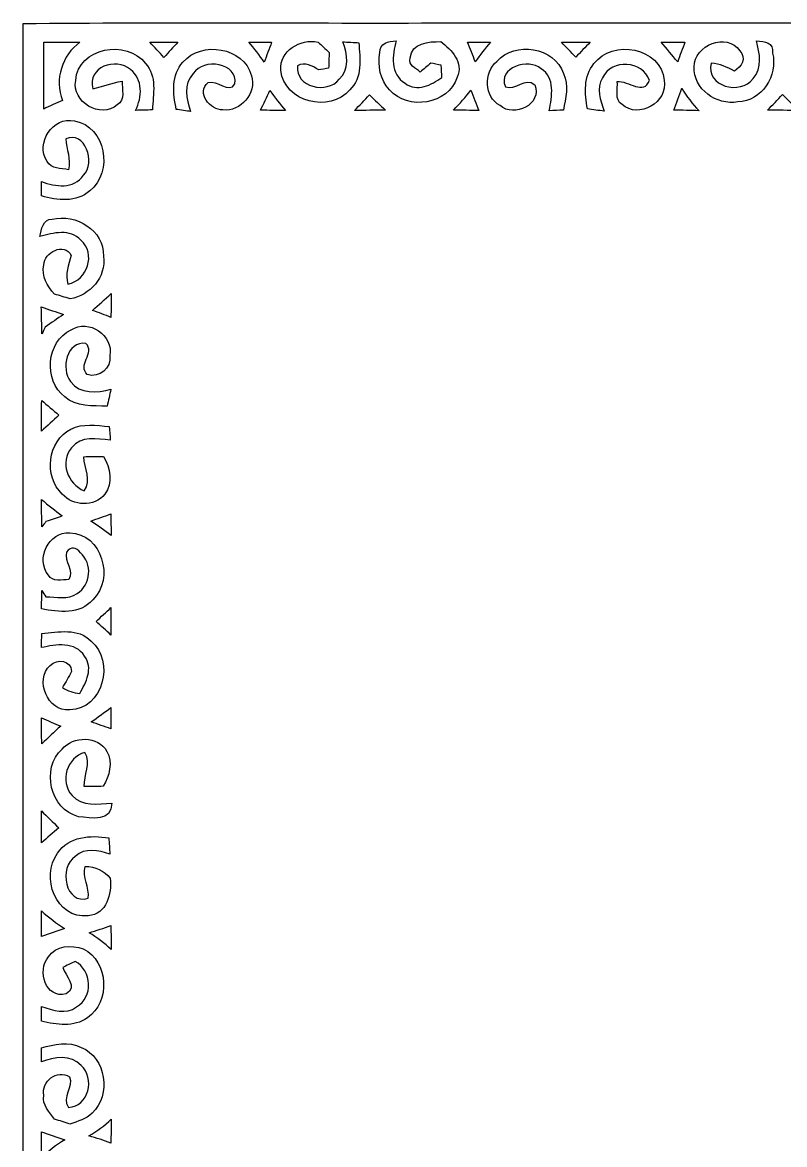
# Model space of a CAD drawing. Header units: centimetres. Extents: x -11.1 to 11.1, y -12.7 to 12.7.
# Drawn here: x -11.09 to -5.13, y -0.81 to 7.97 of the extents above; entities that cross this region are included whole.
import ezdxf

# ---------------------------------------------------------------- set-up
doc = ezdxf.new("R2010")
doc.units = ezdxf.units.CM
doc.header["$MEASUREMENT"] = 0
doc.layers.add('Camada 1', color=7, linetype='Continuous')

msp = doc.modelspace()

# ---------------------------------------------------------------- linework, layer by layer
at = {"layer": 'Camada 1', "color": 156}
for points, knots in [([(-11.08992, 7.9569), (-9.98113, 7.96819), (-8.872, 7.9583), (-7.76286, 7.96183), (-7.76286, 7.96183), (-4.90748, 7.96113), (-2.0521, 7.96254), (0.80327, 7.96113), (0.80327, 7.96113), (0.82585, 7.78898), (0.81562, 7.61541), (0.81704, 7.4422), (0.81704, 7.4422), (0.81808, 2.34421), (0.81562, -2.75378), (0.81845, -7.85213), (0.81845, -7.85213), (0.52422, -7.8941), (0.22542, -7.8627), (-0.07055, -7.87223), (-0.07055, -7.87223), (-0.69391, -7.87435), (-1.31726, -7.86906), (-1.94062, -7.87223), (-1.94062, -7.87223), (-4.8454, -7.87223), (-7.74982, -7.8694), (-10.65424, -7.87223), (-10.65424, -7.87223), (-10.80028, -7.87364), (-10.94669, -7.87541), (-11.09168, -7.85459), (-11.09168, -7.85459), (-11.09062, -2.58409), (-11.09415, 2.68639), (-11.08992, 7.9569)], [0, 0, 0, 0, 0.1, 0.1, 0.1, 0.1, 0.2, 0.2, 0.2, 0.2, 0.3, 0.3, 0.3, 0.3, 0.4, 0.4, 0.4, 0.4, 0.5, 0.5, 0.5, 0.5, 0.6, 0.6, 0.6, 0.6, 0.7, 0.7, 0.7, 0.7, 0.8, 0.8, 0.8, 0.8, 1, 1, 1, 1]), ([(-10.92764, 7.81402), (-10.92764, 7.81402), (-10.92764, 7.81402), (-10.92764, 7.81402), (-10.92764, 7.81402), (-10.92835, 7.63975), (-10.92799, 7.46548), (-10.92799, 7.29085), (-10.92799, 7.29085), (-10.87966, 7.31414), (-10.83063, 7.33636), (-10.78159, 7.35824), (-10.78159, 7.35824), (-10.84579, 7.52369), (-10.78441, 7.7096), (-10.64436, 7.81437), (-10.64436, 7.81437), (-10.73855, 7.81295), (-10.8331, 7.81332), (-10.92764, 7.81402)], [0, 0, 0, 0, 0.1666667, 0.1666667, 0.1666667, 0.1666667, 0.3333333, 0.3333333, 0.3333333, 0.3333333, 0.5, 0.5, 0.5, 0.5, 0.6666667, 0.6666667, 0.6666667, 0.6666667, 1, 1, 1, 1]), ([(-10.67716, 7.51487), (-10.67716, 7.51487), (-10.67716, 7.51487), (-10.67716, 7.51487), (-10.67716, 7.51487), (-10.71209, 7.34625), (-10.48243, 7.21113), (-10.35226, 7.3233), (-10.35226, 7.3233), (-10.2877, 7.36316), (-10.31662, 7.44714), (-10.31486, 7.50851), (-10.31486, 7.50851), (-10.39283, 7.49477), (-10.46762, 7.46831), (-10.54452, 7.44996), (-10.54452, 7.44996), (-10.58897, 7.61929), (-10.36284, 7.69725), (-10.24925, 7.59953), (-10.24925, 7.59953), (-10.1487, 7.52333), (-10.15752, 7.38258), (-10.20938, 7.28027), (-10.20938, 7.28027), (-10.16564, 7.28169), (-10.12154, 7.28274), (-10.07779, 7.28379), (-10.07779, 7.28379), (-10.0718, 7.40516), (-10.03864, 7.54873), (-10.13177, 7.64716), (-10.13177, 7.64716), (-10.27429, 7.84153), (-10.66164, 7.77134), (-10.67716, 7.51487)], [0, 0, 0, 0, 0.1, 0.1, 0.1, 0.1, 0.2, 0.2, 0.2, 0.2, 0.3, 0.3, 0.3, 0.3, 0.4, 0.4, 0.4, 0.4, 0.5, 0.5, 0.5, 0.5, 0.6, 0.6, 0.6, 0.6, 0.7, 0.7, 0.7, 0.7, 0.8, 0.8, 0.8, 0.8, 1, 1, 1, 1]), ([(-10.09826, 7.81261), (-10.09826, 7.81261), (-10.09826, 7.81261), (-10.09826, 7.81261), (-10.09826, 7.81261), (-10.06051, 7.7738), (-10.02347, 7.73465), (-9.98678, 7.69443), (-9.98678, 7.69443), (-9.95115, 7.73499), (-9.91481, 7.77451), (-9.87848, 7.81402), (-9.87848, 7.81402), (-9.95186, 7.81332), (-10.02488, 7.81295), (-10.09826, 7.81261)], [0, 0, 0, 0, 0.2, 0.2, 0.2, 0.2, 0.4, 0.4, 0.4, 0.4, 0.6, 0.6, 0.6, 0.6, 1, 1, 1, 1]), ([(-9.83861, 7.65844), (-9.83861, 7.65844), (-9.83861, 7.65844), (-9.83861, 7.65844), (-9.83861, 7.65844), (-9.92963, 7.55896), (-9.91729, 7.41045), (-9.89048, 7.28802), (-9.89048, 7.28802), (-9.86225, 7.28379), (-9.80616, 7.27569), (-9.77829, 7.27145), (-9.77829, 7.27145), (-9.81075, 7.36952), (-9.83826, 7.48524), (-9.75748, 7.56849), (-9.75748, 7.56849), (-9.68057, 7.69301), (-9.40576, 7.65245), (-9.43151, 7.4877), (-9.43151, 7.4877), (-9.47632, 7.40409), (-9.57544, 7.52792), (-9.64035, 7.49723), (-9.64035, 7.49723), (-9.73984, 7.42173), (-9.62377, 7.2792), (-9.52605, 7.28379), (-9.52605, 7.28379), (-9.38706, 7.26792), (-9.25971, 7.41539), (-9.30275, 7.55156), (-9.30275, 7.55156), (-9.36236, 7.77699), (-9.69256, 7.82637), (-9.83861, 7.65844)], [0, 0, 0, 0, 0.1, 0.1, 0.1, 0.1, 0.2, 0.2, 0.2, 0.2, 0.3, 0.3, 0.3, 0.3, 0.4, 0.4, 0.4, 0.4, 0.5, 0.5, 0.5, 0.5, 0.6, 0.6, 0.6, 0.6, 0.7, 0.7, 0.7, 0.7, 0.8, 0.8, 0.8, 0.8, 1, 1, 1, 1]), ([(-9.32215, 7.81473), (-9.32215, 7.81473), (-9.32215, 7.81473), (-9.32215, 7.81473), (-9.32215, 7.81473), (-9.27946, 7.76464), (-9.23924, 7.71207), (-9.20256, 7.65703), (-9.20256, 7.65703), (-9.18422, 7.7096), (-9.16446, 7.76181), (-9.14435, 7.81368), (-9.14435, 7.81368), (-9.20361, 7.81368), (-9.26288, 7.81402), (-9.32215, 7.81473)], [0, 0, 0, 0, 0.2, 0.2, 0.2, 0.2, 0.4, 0.4, 0.4, 0.4, 0.6, 0.6, 0.6, 0.6, 1, 1, 1, 1]), ([(-9.07273, 7.59354), (-9.07273, 7.59354), (-9.07273, 7.59354), (-9.07273, 7.59354), (-9.07273, 7.59354), (-9.04486, 7.34484), (-8.68997, 7.25664), (-8.53369, 7.43973), (-8.53369, 7.43973), (-8.43103, 7.53463), (-8.45255, 7.6849), (-8.46278, 7.80979), (-8.46278, 7.80979), (-8.49383, 7.8112), (-8.55591, 7.81473), (-8.58696, 7.81614), (-8.58696, 7.81614), (-8.55168, 7.72018), (-8.53369, 7.60095), (-8.61659, 7.52333), (-8.61659, 7.52333), (-8.70902, 7.40339), (-8.96302, 7.463), (-8.94221, 7.62847), (-8.94221, 7.62847), (-8.88365, 7.66197), (-8.82614, 7.62916), (-8.7764, 7.5967), (-8.7764, 7.5967), (-8.757, 7.60024), (-8.71819, 7.6073), (-8.69879, 7.61047), (-8.69879, 7.61047), (-8.69703, 7.65174), (-8.69561, 7.69301), (-8.6942, 7.73394), (-8.6942, 7.73394), (-8.72348, 7.76111), (-8.75277, 7.78791), (-8.78169, 7.81473), (-8.78169, 7.81473), (-8.92209, 7.84294), (-9.08261, 7.74734), (-9.07273, 7.59354)], [0, 0, 0, 0, 0.0833333, 0.0833333, 0.0833333, 0.0833333, 0.1666667, 0.1666667, 0.1666667, 0.1666667, 0.25, 0.25, 0.25, 0.25, 0.3333333, 0.3333333, 0.3333333, 0.3333333, 0.4166667, 0.4166667, 0.4166667, 0.4166667, 0.5, 0.5, 0.5, 0.5, 0.5833333, 0.5833333, 0.5833333, 0.5833333, 0.6666667, 0.6666667, 0.6666667, 0.6666667, 0.75, 0.75, 0.75, 0.75, 0.8333333, 0.8333333, 0.8333333, 0.8333333, 1, 1, 1, 1]), ([(-8.29909, 7.73182), (-8.29909, 7.73182), (-8.29909, 7.73182), (-8.29909, 7.73182), (-8.29909, 7.73182), (-8.31532, 7.63023), (-8.29556, 7.51769), (-8.22254, 7.44114), (-8.22254, 7.44114), (-8.0779, 7.27638), (-7.76252, 7.32437), (-7.69231, 7.53955), (-7.69231, 7.53955), (-7.64258, 7.65457), (-7.73711, 7.75334), (-7.82072, 7.8179), (-7.82072, 7.8179), (-7.9121, 7.81931), (-8.05285, 7.80908), (-8.05991, 7.6902), (-8.05991, 7.6902), (-8.08214, 7.63376), (-8.01475, 7.61011), (-7.98265, 7.58048), (-7.98265, 7.58048), (-7.95513, 7.60341), (-7.92762, 7.62669), (-7.9001, 7.64962), (-7.9001, 7.64962), (-7.87929, 7.64538), (-7.83802, 7.63693), (-7.81719, 7.63269), (-7.81719, 7.63269), (-7.81578, 7.60129), (-7.81437, 7.5699), (-7.81261, 7.5385), (-7.81261, 7.5385), (-7.8941, 7.47818), (-8.00699, 7.42102), (-8.10083, 7.49299), (-8.10083, 7.49299), (-8.21548, 7.56355), (-8.20455, 7.71243), (-8.16927, 7.82389), (-8.16927, 7.82389), (-8.23347, 7.82214), (-8.29697, 7.80803), (-8.29909, 7.73182)], [0, 0, 0, 0, 0.0769231, 0.0769231, 0.0769231, 0.0769231, 0.1538462, 0.1538462, 0.1538462, 0.1538462, 0.2307692, 0.2307692, 0.2307692, 0.2307692, 0.3076923, 0.3076923, 0.3076923, 0.3076923, 0.3846154, 0.3846154, 0.3846154, 0.3846154, 0.4615385, 0.4615385, 0.4615385, 0.4615385, 0.5384615, 0.5384615, 0.5384615, 0.5384615, 0.6153846, 0.6153846, 0.6153846, 0.6153846, 0.6923077, 0.6923077, 0.6923077, 0.6923077, 0.7692308, 0.7692308, 0.7692308, 0.7692308, 0.8461538, 0.8461538, 0.8461538, 0.8461538, 1, 1, 1, 1]), ([(-7.61118, 7.81368), (-7.61118, 7.81368), (-7.61118, 7.81368), (-7.61118, 7.81368), (-7.61118, 7.81368), (-7.59071, 7.76286), (-7.57061, 7.71207), (-7.55156, 7.66056), (-7.55156, 7.66056), (-7.51451, 7.71348), (-7.47465, 7.76464), (-7.43338, 7.81437), (-7.43338, 7.81437), (-7.49265, 7.81368), (-7.5519, 7.81368), (-7.61118, 7.81368)], [0, 0, 0, 0, 0.2, 0.2, 0.2, 0.2, 0.4, 0.4, 0.4, 0.4, 0.6, 0.6, 0.6, 0.6, 1, 1, 1, 1]), ([(-7.38187, 7.66375), (-7.38187, 7.66375), (-7.38187, 7.66375), (-7.38187, 7.66375), (-7.38187, 7.66375), (-7.48875, 7.57378), (-7.48347, 7.38786), (-7.35717, 7.31801), (-7.35717, 7.31801), (-7.24782, 7.221), (-7.02486, 7.32754), (-7.08589, 7.481), (-7.08589, 7.481), (-7.15963, 7.54627), (-7.23618, 7.42984), (-7.3159, 7.46548), (-7.3159, 7.46548), (-7.37975, 7.61471), (-7.13281, 7.69196), (-7.03686, 7.60623), (-7.03686, 7.60623), (-6.92221, 7.53568), (-6.95325, 7.38857), (-6.9723, 7.27779), (-6.9723, 7.27779), (-6.93561, 7.2792), (-6.89856, 7.28062), (-6.86152, 7.28203), (-6.86152, 7.28203), (-6.84459, 7.37588), (-6.81672, 7.47713), (-6.86047, 7.56813), (-6.86047, 7.56813), (-6.93137, 7.77558), (-7.24076, 7.82389), (-7.38187, 7.66375)], [0, 0, 0, 0, 0.1, 0.1, 0.1, 0.1, 0.2, 0.2, 0.2, 0.2, 0.3, 0.3, 0.3, 0.3, 0.4, 0.4, 0.4, 0.4, 0.5, 0.5, 0.5, 0.5, 0.6, 0.6, 0.6, 0.6, 0.7, 0.7, 0.7, 0.7, 0.8, 0.8, 0.8, 0.8, 1, 1, 1, 1]), ([(-6.87704, 7.81261), (-6.87704, 7.81261), (-6.87704, 7.81261), (-6.87704, 7.81261), (-6.87704, 7.81261), (-6.8393, 7.77451), (-6.80191, 7.73535), (-6.76485, 7.6962), (-6.76485, 7.6962), (-6.72747, 7.73606), (-6.69008, 7.77521), (-6.65161, 7.81402), (-6.65161, 7.81402), (-6.72711, 7.81332), (-6.80191, 7.81295), (-6.87704, 7.81261)], [0, 0, 0, 0, 0.2, 0.2, 0.2, 0.2, 0.4, 0.4, 0.4, 0.4, 0.6, 0.6, 0.6, 0.6, 1, 1, 1, 1]), ([(-6.6234, 7.64575), (-6.6234, 7.64575), (-6.6234, 7.64575), (-6.6234, 7.64575), (-6.6234, 7.64575), (-6.70665, 7.54803), (-6.69466, 7.41045), (-6.67349, 7.29297), (-6.67349, 7.29297), (-6.63046, 7.28379), (-6.58636, 7.27991), (-6.54261, 7.27463), (-6.54261, 7.27463), (-6.57189, 7.35787), (-6.60858, 7.45384), (-6.55496, 7.53604), (-6.55496, 7.53604), (-6.48582, 7.6849), (-6.24099, 7.67115), (-6.18949, 7.51451), (-6.18949, 7.51451), (-6.22935, 7.39386), (-6.35528, 7.51451), (-6.44102, 7.50675), (-6.44102, 7.50675), (-6.43254, 7.44784), (-6.4657, 7.36389), (-6.40291, 7.32683), (-6.40291, 7.32683), (-6.27415, 7.20865), (-6.04061, 7.34518), (-6.07377, 7.51557), (-6.07377, 7.51557), (-6.09635, 7.77275), (-6.47876, 7.84083), (-6.6234, 7.64575)], [0, 0, 0, 0, 0.1, 0.1, 0.1, 0.1, 0.2, 0.2, 0.2, 0.2, 0.3, 0.3, 0.3, 0.3, 0.4, 0.4, 0.4, 0.4, 0.5, 0.5, 0.5, 0.5, 0.6, 0.6, 0.6, 0.6, 0.7, 0.7, 0.7, 0.7, 0.8, 0.8, 0.8, 0.8, 1, 1, 1, 1]), ([(-6.09669, 7.81368), (-6.09669, 7.81368), (-6.09669, 7.81368), (-6.09669, 7.81368), (-6.09669, 7.81368), (-6.05296, 7.76286), (-6.01027, 7.71102), (-5.96793, 7.65915), (-5.96793, 7.65915), (-5.94995, 7.71102), (-5.9309, 7.76286), (-5.91078, 7.81402), (-5.91078, 7.81402), (-5.97288, 7.81368), (-6.03496, 7.81368), (-6.09669, 7.81368)], [0, 0, 0, 0, 0.2, 0.2, 0.2, 0.2, 0.4, 0.4, 0.4, 0.4, 0.6, 0.6, 0.6, 0.6, 1, 1, 1, 1]), ([(-5.83812, 7.62034), (-5.83812, 7.62034), (-5.83812, 7.62034), (-5.83812, 7.62034), (-5.83812, 7.62034), (-5.84799, 7.44714), (-5.66137, 7.3166), (-5.49804, 7.34659), (-5.49804, 7.34659), (-5.30859, 7.34835), (-5.1823, 7.55368), (-5.22534, 7.729), (-5.22534, 7.729), (-5.21757, 7.81085), (-5.2853, 7.82143), (-5.35164, 7.82389), (-5.35164, 7.82389), (-5.32659, 7.72617), (-5.30224, 7.61223), (-5.37845, 7.52968), (-5.37845, 7.52968), (-5.47511, 7.39563), (-5.75132, 7.46653), (-5.70476, 7.64998), (-5.70476, 7.64998), (-5.63986, 7.6447), (-5.58058, 7.61893), (-5.5245, 7.58718), (-5.5245, 7.58718), (-5.4677, 7.62175), (-5.42678, 7.68984), (-5.48181, 7.747), (-5.48181, 7.747), (-5.5827, 7.89305), (-5.83952, 7.7911), (-5.83812, 7.62034)], [0, 0, 0, 0, 0.1, 0.1, 0.1, 0.1, 0.2, 0.2, 0.2, 0.2, 0.3, 0.3, 0.3, 0.3, 0.4, 0.4, 0.4, 0.4, 0.5, 0.5, 0.5, 0.5, 0.6, 0.6, 0.6, 0.6, 0.7, 0.7, 0.7, 0.7, 0.8, 0.8, 0.8, 0.8, 1, 1, 1, 1]), ([(-9.15811, 7.43584), (-9.15811, 7.43584), (-9.15811, 7.43584), (-9.15811, 7.43584), (-9.15811, 7.43584), (-9.1821, 7.38399), (-9.20679, 7.33248), (-9.2329, 7.28132), (-9.2329, 7.28132), (-9.16693, 7.28062), (-9.10096, 7.28027), (-9.03499, 7.2785), (-9.03499, 7.2785), (-9.07838, 7.3293), (-9.11965, 7.38187), (-9.15811, 7.43584)], [0, 0, 0, 0, 0.2, 0.2, 0.2, 0.2, 0.4, 0.4, 0.4, 0.4, 0.6, 0.6, 0.6, 0.6, 1, 1, 1, 1]), ([(-8.37882, 7.40092), (-8.37882, 7.40092), (-8.37882, 7.40092), (-8.37882, 7.40092), (-8.37882, 7.40092), (-8.41763, 7.35999), (-8.45714, 7.31979), (-8.49665, 7.27957), (-8.49665, 7.27957), (-8.41587, 7.28062), (-8.33508, 7.28098), (-8.25429, 7.28169), (-8.25429, 7.28169), (-8.29591, 7.32119), (-8.33755, 7.36106), (-8.37882, 7.40092)], [0, 0, 0, 0, 0.2, 0.2, 0.2, 0.2, 0.4, 0.4, 0.4, 0.4, 0.6, 0.6, 0.6, 0.6, 1, 1, 1, 1]), ([(-7.72089, 7.2831), (-7.72089, 7.2831), (-7.72089, 7.2831), (-7.72089, 7.2831), (-7.72089, 7.2831), (-7.65527, 7.28203), (-7.58966, 7.28027), (-7.52403, 7.27886), (-7.52403, 7.27886), (-7.54556, 7.33178), (-7.56603, 7.3854), (-7.58506, 7.43902), (-7.58506, 7.43902), (-7.62706, 7.38433), (-7.67221, 7.33212), (-7.72089, 7.2831)], [0, 0, 0, 0, 0.2, 0.2, 0.2, 0.2, 0.4, 0.4, 0.4, 0.4, 0.6, 0.6, 0.6, 0.6, 1, 1, 1, 1]), ([(-5.93619, 7.45277), (-5.93619, 7.45277), (-5.93619, 7.45277), (-5.93619, 7.45277), (-5.93619, 7.45277), (-5.95595, 7.39563), (-5.97712, 7.33848), (-5.99863, 7.28169), (-5.99863, 7.28169), (-5.93266, 7.28098), (-5.86668, 7.28027), (-5.80073, 7.27779), (-5.80073, 7.27779), (-5.85187, 7.33142), (-5.89808, 7.38962), (-5.93619, 7.45277)], [0, 0, 0, 0, 0.2, 0.2, 0.2, 0.2, 0.4, 0.4, 0.4, 0.4, 0.6, 0.6, 0.6, 0.6, 1, 1, 1, 1]), ([(-5.2645, 7.28169), (-5.2645, 7.28169), (-5.2645, 7.28169), (-5.2645, 7.28169), (-5.2645, 7.28169), (-5.18337, 7.28098), (-5.10222, 7.28062), (-5.02108, 7.2792), (-5.02108, 7.2792), (-5.06411, 7.32048), (-5.10645, 7.36247), (-5.14843, 7.40445), (-5.14843, 7.40445), (-5.18724, 7.36316), (-5.22534, 7.32189), (-5.2645, 7.28169)], [0, 0, 0, 0, 0.2, 0.2, 0.2, 0.2, 0.4, 0.4, 0.4, 0.4, 0.6, 0.6, 0.6, 0.6, 1, 1, 1, 1]), ([(-10.90153, 6.88128), (-10.90153, 6.88128), (-10.90153, 6.88128), (-10.90153, 6.88128), (-10.90153, 6.88128), (-10.86731, 6.82025), (-10.79217, 6.8273), (-10.73291, 6.81601), (-10.73291, 6.81601), (-10.71562, 6.89785), (-10.74772, 6.97688), (-10.75548, 7.05731), (-10.75548, 7.05731), (-10.60485, 7.12681), (-10.51912, 6.87069), (-10.61578, 6.77262), (-10.61578, 6.77262), (-10.69269, 6.66221), (-10.83556, 6.6816), (-10.94493, 6.72394), (-10.94493, 6.72394), (-10.94528, 6.68689), (-10.94563, 6.64951), (-10.94598, 6.61212), (-10.94598, 6.61212), (-10.82181, 6.57365), (-10.67223, 6.55813), (-10.5671, 6.65056), (-10.5671, 6.65056), (-10.38013, 6.79591), (-10.44186, 7.15785), (-10.6874, 7.19771), (-10.6874, 7.19771), (-10.85603, 7.23793), (-10.99572, 7.02168), (-10.90153, 6.88128)], [0, 0, 0, 0, 0.1, 0.1, 0.1, 0.1, 0.2, 0.2, 0.2, 0.2, 0.3, 0.3, 0.3, 0.3, 0.4, 0.4, 0.4, 0.4, 0.5, 0.5, 0.5, 0.5, 0.6, 0.6, 0.6, 0.6, 0.7, 0.7, 0.7, 0.7, 0.8, 0.8, 0.8, 0.8, 1, 1, 1, 1]), ([(-10.86167, 6.42866), (-10.86167, 6.42866), (-10.86167, 6.42866), (-10.86167, 6.42866), (-10.86167, 6.42866), (-10.93611, 6.43042), (-10.94528, 6.34787), (-10.95798, 6.29391), (-10.95798, 6.29391), (-10.85249, 6.32107), (-10.72197, 6.35775), (-10.63625, 6.26497), (-10.63625, 6.26497), (-10.51666, 6.15879), (-10.58545, 5.95171), (-10.73855, 5.92137), (-10.73855, 5.92137), (-10.76113, 5.99827), (-10.73326, 6.07236), (-10.71279, 6.14539), (-10.71279, 6.14539), (-10.76677, 6.25122), (-10.92411, 6.17114), (-10.92588, 6.07094), (-10.92588, 6.07094), (-10.94916, 5.98204), (-10.898, 5.90656), (-10.84333, 5.8427), (-10.84333, 5.8427), (-10.8024, 5.83106), (-10.76184, 5.81871), (-10.72126, 5.80565), (-10.72126, 5.80565), (-10.56534, 5.83318), (-10.43693, 5.97534), (-10.45986, 6.13867), (-10.45986, 6.13867), (-10.45457, 6.34259), (-10.67576, 6.47629), (-10.86167, 6.42866)], [0, 0, 0, 0, 0.0909091, 0.0909091, 0.0909091, 0.0909091, 0.1818182, 0.1818182, 0.1818182, 0.1818182, 0.2727273, 0.2727273, 0.2727273, 0.2727273, 0.3636364, 0.3636364, 0.3636364, 0.3636364, 0.4545455, 0.4545455, 0.4545455, 0.4545455, 0.5454545, 0.5454545, 0.5454545, 0.5454545, 0.6363636, 0.6363636, 0.6363636, 0.6363636, 0.7272727, 0.7272727, 0.7272727, 0.7272727, 0.8181818, 0.8181818, 0.8181818, 0.8181818, 1, 1, 1, 1]), ([(-10.54593, 5.71605), (-10.54593, 5.71605), (-10.54593, 5.71605), (-10.54593, 5.71605), (-10.54593, 5.71605), (-10.49761, 5.69841), (-10.44927, 5.67972), (-10.4013, 5.66067), (-10.4013, 5.66067), (-10.4013, 5.72275), (-10.4013, 5.78448), (-10.40059, 5.84658), (-10.40059, 5.84658), (-10.44856, 5.80212), (-10.49725, 5.75909), (-10.54593, 5.71605)], [0, 0, 0, 0, 0.2, 0.2, 0.2, 0.2, 0.4, 0.4, 0.4, 0.4, 0.6, 0.6, 0.6, 0.6, 1, 1, 1, 1]), ([(-10.94634, 5.74392), (-10.94634, 5.74392), (-10.94634, 5.74392), (-10.94634, 5.74392), (-10.94634, 5.74392), (-10.94457, 5.67336), (-10.94351, 5.6028), (-10.94139, 5.53191), (-10.94139, 5.53191), (-10.9347, 5.54531), (-10.922, 5.57142), (-10.91564, 5.58482), (-10.91564, 5.58482), (-10.86838, 5.61833), (-10.82075, 5.6515), (-10.77277, 5.68359), (-10.77277, 5.68359), (-10.83098, 5.70301), (-10.88848, 5.72347), (-10.94634, 5.74392)], [0, 0, 0, 0, 0.1666667, 0.1666667, 0.1666667, 0.1666667, 0.3333333, 0.3333333, 0.3333333, 0.3333333, 0.5, 0.5, 0.5, 0.5, 0.6666667, 0.6666667, 0.6666667, 0.6666667, 1, 1, 1, 1]), ([(-10.71315, 5.56365), (-10.71315, 5.56365), (-10.71315, 5.56365), (-10.71315, 5.56365), (-10.71315, 5.56365), (-10.90788, 5.47193), (-10.92976, 5.16784), (-10.7629, 5.03907), (-10.7629, 5.03907), (-10.67293, 4.95828), (-10.54347, 4.96992), (-10.43128, 4.96675), (-10.43128, 4.96675), (-10.4214, 5.01085), (-10.41152, 5.05495), (-10.402, 5.09869), (-10.402, 5.09869), (-10.50713, 5.07118), (-10.64683, 5.05636), (-10.71703, 5.15972), (-10.71703, 5.15972), (-10.79605, 5.25885), (-10.74807, 5.47758), (-10.59708, 5.45782), (-10.59708, 5.45782), (-10.523, 5.38339), (-10.66764, 5.28567), (-10.58651, 5.21334), (-10.58651, 5.21334), (-10.49301, 5.18407), (-10.39671, 5.26308), (-10.41118, 5.36046), (-10.41118, 5.36046), (-10.37766, 5.52167), (-10.57698, 5.65185), (-10.71315, 5.56365)], [0, 0, 0, 0, 0.1, 0.1, 0.1, 0.1, 0.2, 0.2, 0.2, 0.2, 0.3, 0.3, 0.3, 0.3, 0.4, 0.4, 0.4, 0.4, 0.5, 0.5, 0.5, 0.5, 0.6, 0.6, 0.6, 0.6, 0.7, 0.7, 0.7, 0.7, 0.8, 0.8, 0.8, 0.8, 1, 1, 1, 1]), ([(-10.94351, 5.01156), (-10.94351, 5.01156), (-10.94351, 5.01156), (-10.94351, 5.01156), (-10.94351, 5.01156), (-10.94422, 4.93182), (-10.94457, 4.85174), (-10.94528, 4.77166), (-10.94528, 4.77166), (-10.89977, 4.81365), (-10.85426, 4.85527), (-10.80875, 4.89654), (-10.80875, 4.89654), (-10.85426, 4.9343), (-10.89906, 4.97309), (-10.94351, 5.01156)], [0, 0, 0, 0, 0.2, 0.2, 0.2, 0.2, 0.4, 0.4, 0.4, 0.4, 0.6, 0.6, 0.6, 0.6, 1, 1, 1, 1]), ([(-10.71491, 4.78613), (-10.71491, 4.78613), (-10.71491, 4.78613), (-10.71491, 4.78613), (-10.71491, 4.78613), (-10.89765, 4.69652), (-10.93011, 4.41466), (-10.78229, 4.27884), (-10.78229, 4.27884), (-10.7001, 4.18465), (-10.52971, 4.17442), (-10.45033, 4.27743), (-10.45033, 4.27743), (-10.38331, 4.36316), (-10.40694, 4.48592), (-10.45986, 4.5727), (-10.45986, 4.5727), (-10.51171, 4.57305), (-10.56357, 4.57234), (-10.61507, 4.57093), (-10.61507, 4.57093), (-10.60873, 4.48132), (-10.55229, 4.38784), (-10.61085, 4.30459), (-10.61085, 4.30459), (-10.74067, 4.35715), (-10.80523, 4.52966), (-10.70927, 4.64114), (-10.70927, 4.64114), (-10.6366, 4.73604), (-10.5103, 4.7117), (-10.40729, 4.70076), (-10.40729, 4.70076), (-10.40906, 4.72722), (-10.41293, 4.78048), (-10.41505, 4.8073), (-10.41505, 4.8073), (-10.51454, 4.81471), (-10.62249, 4.83551), (-10.71491, 4.78613)], [0, 0, 0, 0, 0.0909091, 0.0909091, 0.0909091, 0.0909091, 0.1818182, 0.1818182, 0.1818182, 0.1818182, 0.2727273, 0.2727273, 0.2727273, 0.2727273, 0.3636364, 0.3636364, 0.3636364, 0.3636364, 0.4545455, 0.4545455, 0.4545455, 0.4545455, 0.5454545, 0.5454545, 0.5454545, 0.5454545, 0.6363636, 0.6363636, 0.6363636, 0.6363636, 0.7272727, 0.7272727, 0.7272727, 0.7272727, 0.8181818, 0.8181818, 0.8181818, 0.8181818, 1, 1, 1, 1]), ([(-10.94528, 4.23615), (-10.94528, 4.23615), (-10.94528, 4.23615), (-10.94528, 4.23615), (-10.94528, 4.23615), (-10.94422, 4.16524), (-10.94387, 4.09434), (-10.94245, 4.02342), (-10.94245, 4.02342), (-10.93434, 4.03365), (-10.91811, 4.05411), (-10.91, 4.06435), (-10.91, 4.06435), (-10.86767, 4.07882), (-10.82569, 4.09292), (-10.78335, 4.10739), (-10.78335, 4.10739), (-10.83803, 4.14937), (-10.89166, 4.19276), (-10.94528, 4.23615)], [0, 0, 0, 0, 0.1666667, 0.1666667, 0.1666667, 0.1666667, 0.3333333, 0.3333333, 0.3333333, 0.3333333, 0.5, 0.5, 0.5, 0.5, 0.6666667, 0.6666667, 0.6666667, 0.6666667, 1, 1, 1, 1]), ([(-10.5597, 4.06788), (-10.5597, 4.06788), (-10.5597, 4.06788), (-10.5597, 4.06788), (-10.5597, 4.06788), (-10.50501, 4.0326), (-10.4521, 3.9945), (-10.40024, 3.95534), (-10.40024, 3.95534), (-10.4013, 4.01143), (-10.40165, 4.06788), (-10.40236, 4.12396), (-10.40236, 4.12396), (-10.45457, 4.10491), (-10.50713, 4.08622), (-10.5597, 4.06788)], [0, 0, 0, 0, 0.2, 0.2, 0.2, 0.2, 0.4, 0.4, 0.4, 0.4, 0.6, 0.6, 0.6, 0.6, 1, 1, 1, 1]), ([(-10.89095, 3.64489), (-10.89095, 3.64489), (-10.89095, 3.64489), (-10.89095, 3.64489), (-10.89095, 3.64489), (-10.85708, 3.58916), (-10.78476, 3.6082), (-10.73079, 3.61032), (-10.73079, 3.61032), (-10.69057, 3.68194), (-10.76713, 3.75143), (-10.75019, 3.82481), (-10.75019, 3.82481), (-10.71174, 3.86856), (-10.67541, 3.86679), (-10.64118, 3.81916), (-10.64118, 3.81916), (-10.54487, 3.73768), (-10.55616, 3.56517), (-10.66729, 3.50131), (-10.66729, 3.50131), (-10.73714, 3.44699), (-10.83063, 3.47661), (-10.91106, 3.47591), (-10.91106, 3.47591), (-10.91882, 3.48791), (-10.93399, 3.51119), (-10.94139, 3.52319), (-10.94139, 3.52319), (-10.94316, 3.47556), (-10.94422, 3.42793), (-10.94563, 3.3803), (-10.94563, 3.3803), (-10.81087, 3.35633), (-10.6433, 3.33375), (-10.54417, 3.45157), (-10.54417, 3.45157), (-10.37096, 3.61421), (-10.47256, 3.97191), (-10.72338, 3.97474), (-10.72338, 3.97474), (-10.88812, 3.98885), (-10.99396, 3.76802), (-10.89095, 3.64489)], [0, 0, 0, 0, 0.0833333, 0.0833333, 0.0833333, 0.0833333, 0.1666667, 0.1666667, 0.1666667, 0.1666667, 0.25, 0.25, 0.25, 0.25, 0.3333333, 0.3333333, 0.3333333, 0.3333333, 0.4166667, 0.4166667, 0.4166667, 0.4166667, 0.5, 0.5, 0.5, 0.5, 0.5833333, 0.5833333, 0.5833333, 0.5833333, 0.6666667, 0.6666667, 0.6666667, 0.6666667, 0.75, 0.75, 0.75, 0.75, 0.8333333, 0.8333333, 0.8333333, 0.8333333, 1, 1, 1, 1]), ([(-10.51841, 3.28224), (-10.51841, 3.28224), (-10.51841, 3.28224), (-10.51841, 3.28224), (-10.51841, 3.28224), (-10.47926, 3.24731), (-10.44045, 3.21168), (-10.40165, 3.17605), (-10.40165, 3.17605), (-10.402, 3.24767), (-10.402, 3.31893), (-10.40165, 3.39019), (-10.40165, 3.39019), (-10.44045, 3.35421), (-10.47962, 3.31823), (-10.51841, 3.28224)], [0, 0, 0, 0, 0.2, 0.2, 0.2, 0.2, 0.4, 0.4, 0.4, 0.4, 0.6, 0.6, 0.6, 0.6, 1, 1, 1, 1]), ([(-10.94281, 3.18805), (-10.94281, 3.18805), (-10.94281, 3.18805), (-10.94281, 3.18805), (-10.94281, 3.18805), (-10.94387, 3.151), (-10.94493, 3.11431), (-10.94598, 3.07728), (-10.94598, 3.07728), (-10.83239, 3.10232), (-10.6807, 3.12807), (-10.60802, 3.01025), (-10.60802, 3.01025), (-10.53817, 2.9157), (-10.59638, 2.80599), (-10.64612, 2.71814), (-10.64612, 2.71814), (-10.6941, 2.72555), (-10.74067, 2.73861), (-10.78124, 2.76613), (-10.78124, 2.76613), (-10.75548, 2.8074), (-10.73185, 2.84938), (-10.70998, 2.89207), (-10.70998, 2.89207), (-10.70751, 2.97992), (-10.82604, 2.99261), (-10.87613, 2.93863), (-10.87613, 2.93863), (-11.00137, 2.82363), (-10.8973, 2.57527), (-10.72444, 2.59115), (-10.72444, 2.59115), (-10.46444, 2.5915), (-10.36778, 2.97285), (-10.55722, 3.12914), (-10.55722, 3.12914), (-10.65706, 3.23497), (-10.81475, 3.19899), (-10.94281, 3.18805)], [0, 0, 0, 0, 0.0909091, 0.0909091, 0.0909091, 0.0909091, 0.1818182, 0.1818182, 0.1818182, 0.1818182, 0.2727273, 0.2727273, 0.2727273, 0.2727273, 0.3636364, 0.3636364, 0.3636364, 0.3636364, 0.4545455, 0.4545455, 0.4545455, 0.4545455, 0.5454545, 0.5454545, 0.5454545, 0.5454545, 0.6363636, 0.6363636, 0.6363636, 0.6363636, 0.7272727, 0.7272727, 0.7272727, 0.7272727, 0.8181818, 0.8181818, 0.8181818, 0.8181818, 1, 1, 1, 1]), ([(-10.55652, 2.4966), (-10.55652, 2.4966), (-10.55652, 2.4966), (-10.55652, 2.4966), (-10.55652, 2.4966), (-10.50466, 2.47896), (-10.45316, 2.46027), (-10.4013, 2.44193), (-10.4013, 2.44193), (-10.40165, 2.49765), (-10.40165, 2.5534), (-10.4013, 2.60879), (-10.4013, 2.60879), (-10.45245, 2.57069), (-10.50395, 2.5333), (-10.55652, 2.4966)], [0, 0, 0, 0, 0.2, 0.2, 0.2, 0.2, 0.4, 0.4, 0.4, 0.4, 0.6, 0.6, 0.6, 0.6, 1, 1, 1, 1]), ([(-10.94563, 2.52801), (-10.94563, 2.52801), (-10.94563, 2.52801), (-10.94563, 2.52801), (-10.94563, 2.52801), (-10.94493, 2.46062), (-10.94387, 2.39323), (-10.94316, 2.3255), (-10.94316, 2.3255), (-10.89342, 2.37137), (-10.84403, 2.41757), (-10.795, 2.46415), (-10.795, 2.46415), (-10.84544, 2.48496), (-10.89554, 2.50613), (-10.94563, 2.52801)], [0, 0, 0, 0, 0.2, 0.2, 0.2, 0.2, 0.4, 0.4, 0.4, 0.4, 0.6, 0.6, 0.6, 0.6, 1, 1, 1, 1]), ([(-10.78441, 2.28389), (-10.78441, 2.28389), (-10.78441, 2.28389), (-10.78441, 2.28389), (-10.78441, 2.28389), (-10.95021, 2.13184), (-10.87861, 1.81151), (-10.656, 1.75506), (-10.656, 1.75506), (-10.55546, 1.74342), (-10.39177, 1.71131), (-10.396, 1.86124), (-10.396, 1.86124), (-10.50007, 1.8549), (-10.62813, 1.8302), (-10.70539, 1.92122), (-10.70539, 1.92122), (-10.80452, 2.02952), (-10.74737, 2.21933), (-10.6052, 2.25777), (-10.6052, 2.25777), (-10.5544, 2.17204), (-10.61402, 2.08104), (-10.6112, 1.99036), (-10.6112, 1.99036), (-10.56181, 1.99073), (-10.51242, 1.99143), (-10.46303, 1.99284), (-10.46303, 1.99284), (-10.41258, 2.07291), (-10.38683, 2.17874), (-10.4334, 2.26625), (-10.4334, 2.26625), (-10.50113, 2.39148), (-10.69869, 2.38653), (-10.78441, 2.28389)], [0, 0, 0, 0, 0.1, 0.1, 0.1, 0.1, 0.2, 0.2, 0.2, 0.2, 0.3, 0.3, 0.3, 0.3, 0.4, 0.4, 0.4, 0.4, 0.5, 0.5, 0.5, 0.5, 0.6, 0.6, 0.6, 0.6, 0.7, 0.7, 0.7, 0.7, 0.8, 0.8, 0.8, 0.8, 1, 1, 1, 1]), ([(-10.94493, 1.80021), (-10.94493, 1.80021), (-10.94493, 1.80021), (-10.94493, 1.80021), (-10.94493, 1.80021), (-10.94422, 1.71696), (-10.94457, 1.63371), (-10.94457, 1.55046), (-10.94457, 1.55046), (-10.90048, 1.58996), (-10.85567, 1.62913), (-10.81051, 1.66758), (-10.81051, 1.66758), (-10.85567, 1.71131), (-10.90048, 1.75541), (-10.94493, 1.80021)], [0, 0, 0, 0, 0.2, 0.2, 0.2, 0.2, 0.4, 0.4, 0.4, 0.4, 0.6, 0.6, 0.6, 0.6, 1, 1, 1, 1]), ([(-10.81863, 1.46861), (-10.81863, 1.46861), (-10.81863, 1.46861), (-10.81863, 1.46861), (-10.81863, 1.46861), (-10.95868, 1.28693), (-10.82957, 0.95179), (-10.5805, 0.9793), (-10.5805, 0.9793), (-10.43234, 0.99236), (-10.396, 1.15076), (-10.40694, 1.27353), (-10.40694, 1.27353), (-10.45632, 1.33385), (-10.52512, 1.36384), (-10.60309, 1.3663), (-10.60309, 1.3663), (-10.62601, 1.28023), (-10.56781, 1.2019), (-10.5798, 1.11794), (-10.5798, 1.11794), (-10.7576, 1.05798), (-10.8144, 1.36172), (-10.6807, 1.44392), (-10.6807, 1.44392), (-10.60415, 1.51659), (-10.49937, 1.49048), (-10.41047, 1.46227), (-10.41047, 1.46227), (-10.41293, 1.50459), (-10.41541, 1.54693), (-10.41788, 1.58891), (-10.41788, 1.58891), (-10.56005, 1.6122), (-10.73255, 1.60338), (-10.81863, 1.46861)], [0, 0, 0, 0, 0.1, 0.1, 0.1, 0.1, 0.2, 0.2, 0.2, 0.2, 0.3, 0.3, 0.3, 0.3, 0.4, 0.4, 0.4, 0.4, 0.5, 0.5, 0.5, 0.5, 0.6, 0.6, 0.6, 0.6, 0.7, 0.7, 0.7, 0.7, 0.8, 0.8, 0.8, 0.8, 1, 1, 1, 1]), ([(-10.94493, 1.0174), (-10.94493, 1.0174), (-10.94493, 1.0174), (-10.94493, 1.0174), (-10.94493, 1.0174), (-10.94457, 0.95108), (-10.94457, 0.88406), (-10.94493, 0.81738), (-10.94493, 0.81738), (-10.88531, 0.83889), (-10.82498, 0.86042), (-10.7643, 0.87948), (-10.7643, 0.87948), (-10.82851, 0.92004), (-10.88777, 0.96767), (-10.94493, 1.0174)], [0, 0, 0, 0, 0.2, 0.2, 0.2, 0.2, 0.4, 0.4, 0.4, 0.4, 0.6, 0.6, 0.6, 0.6, 1, 1, 1, 1]), ([(-10.5731, 0.84632), (-10.5731, 0.84632), (-10.5731, 0.84632), (-10.5731, 0.84632), (-10.5731, 0.84632), (-10.5103, 0.80963), (-10.45245, 0.76517), (-10.39953, 0.71508), (-10.39953, 0.71508), (-10.40095, 0.77823), (-10.40165, 0.84101), (-10.4013, 0.90382), (-10.4013, 0.90382), (-10.45809, 0.88335), (-10.51525, 0.86395), (-10.5731, 0.84632)], [0, 0, 0, 0, 0.2, 0.2, 0.2, 0.2, 0.4, 0.4, 0.4, 0.4, 0.6, 0.6, 0.6, 0.6, 1, 1, 1, 1]), ([(-10.89166, 0.65722), (-10.89166, 0.65722), (-10.89166, 0.65722), (-10.89166, 0.65722), (-10.89166, 0.65722), (-10.9802, 0.55104), (-10.91494, 0.32843), (-10.7516, 0.36865), (-10.7516, 0.36865), (-10.66023, 0.42333), (-10.75654, 0.50835), (-10.77841, 0.57572), (-10.77841, 0.57572), (-10.75443, 0.58737), (-10.7061, 0.611), (-10.68211, 0.62301), (-10.68211, 0.62301), (-10.55052, 0.55209), (-10.53676, 0.34183), (-10.67188, 0.26775), (-10.67188, 0.26775), (-10.75408, 0.2025), (-10.85744, 0.242), (-10.94563, 0.26952), (-10.94563, 0.26952), (-10.94528, 0.23176), (-10.94528, 0.19368), (-10.94528, 0.15521), (-10.94528, 0.15521), (-10.8278, 0.12629), (-10.69128, 0.10617), (-10.5858, 0.18097), (-10.5858, 0.18097), (-10.40411, 0.30514), (-10.41788, 0.6223), (-10.61825, 0.72143), (-10.61825, 0.72143), (-10.71033, 0.75106), (-10.83627, 0.7514), (-10.89166, 0.65722)], [0, 0, 0, 0, 0.0909091, 0.0909091, 0.0909091, 0.0909091, 0.1818182, 0.1818182, 0.1818182, 0.1818182, 0.2727273, 0.2727273, 0.2727273, 0.2727273, 0.3636364, 0.3636364, 0.3636364, 0.3636364, 0.4545455, 0.4545455, 0.4545455, 0.4545455, 0.5454545, 0.5454545, 0.5454545, 0.5454545, 0.6363636, 0.6363636, 0.6363636, 0.6363636, 0.7272727, 0.7272727, 0.7272727, 0.7272727, 0.8181818, 0.8181818, 0.8181818, 0.8181818, 1, 1, 1, 1]), ([(-10.94563, -0.05362), (-10.94563, -0.05362), (-10.94563, -0.05362), (-10.94563, -0.05362), (-10.94563, -0.05362), (-10.94528, -0.0896), (-10.94528, -0.12593), (-10.94528, -0.16191), (-10.94528, -0.16191), (-10.84403, -0.1277), (-10.71668, -0.10054), (-10.63483, -0.19085), (-10.63483, -0.19085), (-10.52371, -0.28751), (-10.57663, -0.51576), (-10.73432, -0.51893), (-10.73432, -0.51893), (-10.79041, -0.44026), (-10.69128, -0.35772), (-10.72585, -0.27939), (-10.72585, -0.27939), (-10.82393, -0.21907), (-10.94669, -0.31644), (-10.92799, -0.42438), (-10.92799, -0.42438), (-10.93999, -0.50024), (-10.8839, -0.55633), (-10.84227, -0.61136), (-10.84227, -0.61136), (-10.80205, -0.62335), (-10.76219, -0.63641), (-10.72232, -0.64981), (-10.72232, -0.64981), (-10.662, -0.62723), (-10.59533, -0.6117), (-10.54876, -0.56444), (-10.54876, -0.56444), (-10.39883, -0.42298), (-10.43798, -0.12876), (-10.63448, -0.04938), (-10.63448, -0.04938), (-10.73326, 0.00034), (-10.84509, -0.0247), (-10.94563, -0.05362)], [0, 0, 0, 0, 0.0833333, 0.0833333, 0.0833333, 0.0833333, 0.1666667, 0.1666667, 0.1666667, 0.1666667, 0.25, 0.25, 0.25, 0.25, 0.3333333, 0.3333333, 0.3333333, 0.3333333, 0.4166667, 0.4166667, 0.4166667, 0.4166667, 0.5, 0.5, 0.5, 0.5, 0.5833333, 0.5833333, 0.5833333, 0.5833333, 0.6666667, 0.6666667, 0.6666667, 0.6666667, 0.75, 0.75, 0.75, 0.75, 0.8333333, 0.8333333, 0.8333333, 0.8333333, 1, 1, 1, 1]), ([(-10.57345, -0.74259), (-10.57345, -0.74259), (-10.57345, -0.74259), (-10.57345, -0.74259), (-10.57345, -0.74259), (-10.5156, -0.75881), (-10.45845, -0.77786), (-10.4013, -0.79798), (-10.4013, -0.79798), (-10.40165, -0.73518), (-10.40095, -0.6731), (-10.39953, -0.611), (-10.39953, -0.611), (-10.4521, -0.66145), (-10.51065, -0.70555), (-10.57345, -0.74259)], [0, 0, 0, 0, 0.2, 0.2, 0.2, 0.2, 0.4, 0.4, 0.4, 0.4, 0.6, 0.6, 0.6, 0.6, 1, 1, 1, 1]), ([(-10.94528, -0.71084), (-10.94528, -0.71084), (-10.94528, -0.71084), (-10.94528, -0.71084), (-10.94528, -0.71084), (-10.94457, -0.77752), (-10.94493, -0.8442), (-10.94528, -0.91122), (-10.94528, -0.91122), (-10.88883, -0.86006), (-10.82886, -0.81244), (-10.7636, -0.77294), (-10.7636, -0.77294), (-10.82498, -0.75388), (-10.88531, -0.73235), (-10.94528, -0.71084)], [0, 0, 0, 0, 0.2, 0.2, 0.2, 0.2, 0.4, 0.4, 0.4, 0.4, 0.6, 0.6, 0.6, 0.6, 1, 1, 1, 1])]:
    msp.add_open_spline(points, degree=3, knots=knots, dxfattribs=at)

doc.saveas('drawing.dxf')
